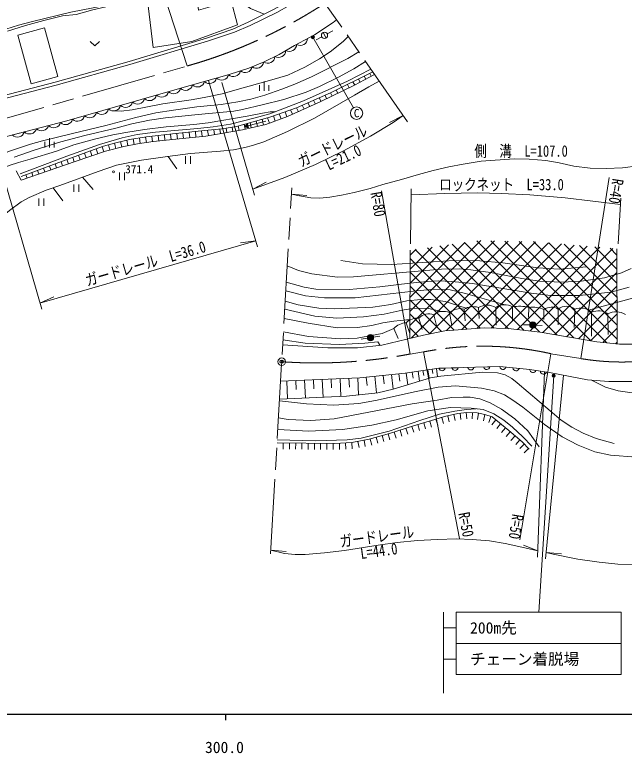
# Model space of a CAD drawing. Units: millimetres at full size, sheet at 1:1000; details may follow other scales. Extents: x 40000 to 680000, y 20000 to 380000.
# Drawn here: x 334218 to 431953, y 198715 to 317209 of the extents above; entities that cross this region are included whole.
import ezdxf
from ezdxf.enums import TextEntityAlignment as Align

# ---------------------------------------------------------------- set-up
doc = ezdxf.new("R2010")
doc.units = ezdxf.units.MM
doc.header["$LTSCALE"] = 1000
doc.header["$PDMODE"] = 32
doc.header["$PDSIZE"] = 500
doc.linetypes.add('CHAIN', pattern=[18.5, 12, -1.5, 3.5, -1.5])
for name, color, linetype, lineweight in [('M-BGD', 7, 'Continuous', 13), ('M-BMK', 2, 'CHAIN', 13), ('M-BMK-SRVR', 3, 'Continuous', 13), ('M-STR-HTXT', 7, 'Continuous', 13), ('M-STR-STRC', 7, 'Continuous', 13), ('M-TTL-BAND', 7, 'Continuous', 25)]:
    doc.layers.add(name, color=color, linetype=linetype, lineweight=lineweight)
doc.layers.add('M-OTRS', color=6, linetype='Continuous')
doc.styles.add('ＭＳ ゴシック', font='')
doc.styles.get('ＭＳ ゴシック').set_extended_font_data('MS Gothic')

msp = doc.modelspace()

# ---------------------------------------------------------------- hatches: boundary and pattern name
at = {"layer": 'M-BGD'}
for points in [[(371525, 299720), (371078, 299235), (371710, 299045)], [(416795, 267434, -1), (417794, 267390, -0.41421), (417273, 266912, -0.41421)], [(390770, 265306, -0.41421), (391179, 265884, -0.41421), (391756, 265475, -1)]]:
    msp.add_hatch(color=256, dxfattribs=at).paths.add_polyline_path(points)
h = msp.add_hatch(dxfattribs=at)
h.set_pattern_fill('USER', color=256, style=0, pattern_type=2)
h.set_pattern_definition([(45, (-0, -0), (-1122.532, 1122.532), []), (135, (-0, -0), (-1122.532, -1122.532), [])])
h.paths.add_polyline_path([(430780, 279656), (417549, 280806), (408762, 280978), (397650, 279457), (397594, 265287), (399777, 265824), (403178, 266499), (409526, 266953), (413342, 266848), (418493, 266298), (427539, 264702), (430801, 264387)])
at = {"layer": 'M-STR-HTXT'}
for points in [[(381944, 313360, -1), (382078, 313842, -0.41421), (382252, 313534, -0.41421)], [(420864, 259405, -0.41421), (420764, 259066, -0.41421), (420425, 259166, -1)]]:
    msp.add_hatch(color=256, dxfattribs=at).paths.add_polyline_path(points)

# ---------------------------------------------------------------- linework, layer by layer
at = {"layer": 'M-BGD'}
for p, q in [((383648, 314339), (384129, 313462)), ((384327, 314140), (385204, 314621)), ((383450, 313660), (382573, 313179)), ((390234, 307340), (390493, 306867)), ((391132, 307782), (391371, 307346)), ((373474, 304988), (373474, 305888)), ((374224, 304988), (374224, 306488)), ((374974, 304988), (374974, 305888)), ((387568, 306028), (387840, 305468)), ((388438, 306456), (388738, 305907)), ((389336, 306898), (389616, 306387)), ((384876, 304704), (385142, 304156)), ((385773, 305145), (386041, 304593)), ((386670, 305587), (386941, 305031)), ((382149, 303501), (382431, 302872)), ((383045, 303896), (383343, 303282)), ((383960, 304300), (384243, 303719)), ((379404, 302292), (379693, 301646)), ((380319, 302695), (380606, 302054)), ((381234, 303098), (381519, 302463)), ((375685, 300978), (375986, 300149)), ((376628, 301311), (376926, 300491)), ((377571, 301644), (377866, 300833)), ((378458, 301957), (378781, 301237)), ((371618, 299383), (374453, 300161)), ((371947, 299909), (372147, 299053)), ((372912, 300173), (373121, 299280)), ((373877, 300438), (374094, 299508)), ((374732, 300673), (375047, 299807)), ((365119, 298659), (365261, 297810)), ((366115, 298763), (366247, 297975)), ((367112, 298867), (367233, 298139)), ((368101, 299017), (368220, 298304)), ((369086, 299189), (369206, 298468)), ((370066, 299392), (370192, 298633)), ((370982, 299644), (371173, 298826)), ((371078, 299235), (371525, 299720)), ((371078, 299235), (371710, 299045)), ((371710, 299045), (371525, 299720)), ((333974, 297957), (334943, 298206)), ((354209, 297447), (354333, 296559)), ((355198, 297594), (355324, 296698)), ((356191, 297713), (356314, 296836)), ((357214, 297830), (357308, 296946)), ((358208, 297943), (358302, 297051)), ((359202, 298056), (359297, 297157)), ((360195, 298167), (360291, 297262)), ((361191, 298266), (361286, 297367)), ((362186, 298365), (362280, 297472)), ((363181, 298464), (363275, 297577)), ((364176, 298563), (364269, 297682)), ((339019, 295906), (339019, 296806)), ((339769, 295906), (339769, 297406)), ((340519, 295906), (340519, 296806)), ((349228, 296337), (349454, 295492)), ((350191, 296604), (350420, 295750)), ((351162, 296846), (351386, 296009)), ((352200, 297104), (352363, 296216)), ((353182, 297295), (353347, 296397)), ((346339, 295346), (346597, 294578)), ((347278, 295692), (347545, 294896)), ((348217, 296038), (348493, 295215)), ((342577, 293967), (342808, 293296)), ((343516, 294311), (343754, 293622)), ((344461, 294657), (344701, 293942)), ((345400, 295001), (345649, 294260)), ((360226, 292467), (358805, 294477)), ((361577, 294510), (361577, 293310)), ((362377, 294510), (362377, 293310)), ((339761, 292930), (339973, 292317)), ((340698, 293279), (340918, 292643)), ((341637, 293624), (341863, 292969)), ((334445, 292155), (335247, 290684)), ((336011, 291535), (336192, 291011)), ((336948, 291884), (337137, 291337)), ((337886, 292233), (338082, 291664)), ((338823, 292581), (339028, 291990)), ((351023, 291876), (351023, 290676)), ((351823, 291876), (351823, 290676)), ((346763, 289151), (345078, 291145)), ((341944, 287377), (340351, 289425)), ((343686, 289998), (343686, 288798)), ((344486, 289998), (344486, 288798)), ((338100, 287747), (338100, 286547)), ((338900, 287747), (338900, 286547)), ((430780, 279656), (430801, 264387)), ((397594, 265287), (397650, 279457)), ((408689, 268493), (408564, 270265)), ((411405, 267423), (411368, 270250)), ((414051, 268170), (414026, 270318)), ((416585, 268680), (416668, 270260)), ((401878, 267111), (401397, 269081)), ((404306, 267373), (403944, 269419)), ((406436, 268114), (406278, 269962)), ((419088, 268294), (419088, 269924)), ((421374, 267466), (421367, 269995)), ((423902, 267050), (424030, 269979)), ((426713, 269479), (426692, 265659)), ((429343, 269222), (429388, 265898)), ((399530, 266731), (399037, 268536)), ((395683, 265287), (395002, 266886)), ((396980, 267777), (397597, 266052)), ((416795, 267434), (415796, 267477)), ((417794, 267390), (418793, 267346)), ((391756, 265475), (392742, 265643)), ((390770, 265306), (389785, 265138)), ((410409, 260706), (409418, 260679)), ((412981, 260650), (411995, 260749)), ((395825, 259598), (395943, 258418)), ((397004, 259724), (397277, 257843)), ((397944, 259861), (398081, 258920)), ((398885, 259998), (399117, 258400)), ((399683, 260114), (399799, 259315)), ((400482, 260230), (400679, 258874)), ((401160, 260328), (401259, 259650)), ((401838, 260427), (402028, 259118)), ((403239, 260513), (402248, 260487)), ((405321, 260569), (404330, 260543)), ((407864, 260638), (406873, 260611)), ((415095, 260437), (414109, 260536)), ((417786, 260115), (416807, 260266)), ((419486, 259853), (418507, 260004)), ((377843, 258442), (377972, 255594)), ((379267, 258506), (379331, 257082)), ((380691, 258571), (380820, 255723)), ((382115, 258635), (382179, 257211)), ((383539, 258700), (383668, 255853)), ((384962, 258764), (385027, 257340)), ((386386, 258828), (386515, 255982)), ((387809, 258893), (387873, 257469)), ((389232, 258957), (389356, 256225)), ((390594, 259075), (390730, 257714)), ((391955, 259211), (392224, 256521)), ((393300, 259345), (393434, 258001)), ((394645, 259480), (394881, 257120)), ((402699, 252594), (402996, 251639)), ((403665, 252851), (403888, 251876)), ((404640, 253074), (404863, 252099)), ((405621, 253261), (405746, 252269)), ((406613, 253386), (406738, 252393)), ((407611, 253351), (407561, 252352)), ((408605, 253261), (408398, 252283)), ((409583, 253054), (409376, 252072)), ((410536, 252750), (410231, 251798)), ((398865, 251456), (399145, 250495)), ((399825, 251735), (400105, 250775)), ((400785, 252015), (401065, 251055)), ((401744, 252298), (402040, 251343)), ((411359, 252206), (410731, 251428)), ((412137, 251577), (411509, 250799)), ((395053, 250244), (395361, 249293)), ((396005, 250552), (396312, 249601)), ((396956, 250860), (397264, 249908)), ((397907, 251168), (398215, 250216)), ((412915, 250949), (412287, 250171)), ((413686, 250313), (413033, 249556)), ((390232, 248933), (390419, 247951)), ((391211, 249135), (391481, 248172)), ((392173, 249405), (392443, 248442)), ((393136, 249675), (393406, 248712)), ((394099, 249945), (394369, 248982)), ((414443, 249659), (413789, 248902)), ((415200, 249005), (414546, 248249)), ((377270, 248505), (377262, 247505)), ((378270, 248497), (378262, 247497)), ((379270, 248488), (379262, 247488)), ((380270, 248480), (380262, 247480)), ((381270, 248472), (381262, 247472)), ((382270, 248464), (382262, 247464)), ((383270, 248456), (383262, 247456)), ((384270, 248447), (384262, 247447)), ((385270, 248439), (385261, 247439)), ((386269, 248469), (386314, 247470)), ((387268, 248514), (387313, 247515)), ((388267, 248559), (388312, 247560)), ((389249, 248746), (389437, 247763)), ((415925, 248319), (415205, 247626)), ((416619, 247598), (415898, 246905))]:
    msp.add_line(p, q, dxfattribs=at)
for points in [[(320404, 301091), (340699, 306377), (352549, 309707), (364975, 313458), (369164, 314907), (371670, 316032), (375828, 318083), (382129, 321695)], [(320507, 300601), (340830, 305895), (352689, 309227), (365129, 312982), (369434, 314418), (371983, 315503), (376246, 317599), (382503, 321156)], [(332788, 314921), (334809, 315533), (337040, 316134), (343190, 317612), (346764, 318345), (354172, 319796), (357458, 320463), (360336, 320908), (361682, 321050), (363286, 321131), (365070, 321092), (366944, 320966), (368568, 320671), (370847, 320128), (372655, 319774), (373714, 319680), (374882, 319673), (376126, 319789), (377504, 320133), (378590, 320471), (380117, 321197), (381810, 322153)], [(333032, 314563), (335942, 315501), (338895, 316295), (341879, 317039), (344085, 317249), (346725, 317989), (348836, 318503), (350795, 318846), (352934, 319376), (355619, 319882), (357450, 320256), (359550, 320553), (361400, 320821), (362559, 321032), (363734, 321224), (364925, 321235), (366177, 321081), (368037, 320504), (369663, 319841), (370960, 318963), (372000, 318201), (374220, 317290)], [(385824, 316382), (385266, 315994), (382283, 314000), (379052, 312265), (376609, 310856), (374188, 309634), (371735, 308628), (368618, 307611), (360269, 305251), (342541, 300166), (331888, 297418)], [(346330, 312932), (347080, 312232), (347830, 312932)], [(350132, 301779), (351271, 301731), (353046, 301947), (357953, 302902), (362500, 303553), (364581, 303912), (367487, 304499), (369492, 305094), (375431, 306783), (377985, 307516), (380740, 308809), (383077, 310143), (384787, 311281), (386869, 312930), (387687, 313704)], [(327835, 293758), (328804, 293790), (330168, 294080), (333509, 295393), (336720, 296450), (338644, 296964), (343243, 298109), (348817, 299432), (353623, 300730), (356844, 301458), (359690, 301913), (363402, 302435), (367330, 302807), (369990, 303247), (372097, 303648), (374342, 304298), (377062, 305263), (379130, 306078), (381779, 307267), (387627, 310168), (389395, 311250)], [(334124, 294384), (337323, 295496), (341610, 296810), (345461, 297810), (350407, 298996), (353003, 299730), (355825, 300321), (358378, 300692), (363632, 301220), (369326, 301766), (370743, 301982), (373882, 302735), (377347, 303606), (380924, 304803), (383099, 305710), (386139, 307176), (388579, 308541), (390448, 309736)], [(335065, 291698), (342591, 294523), (347805, 296407), (351454, 297443), (353833, 297971), (356780, 298358), (363578, 298973), (366039, 299239), (368798, 299679), (372765, 300674), (375110, 301314), (380499, 303379), (387573, 306557), (391332, 308466)], [(335247, 290684), (343878, 293665), (348789, 295314), (351712, 296096), (353903, 296499), (356436, 296853), (361137, 297352), (364876, 297746), (370733, 298723), (374455, 299592), (377944, 300862), (383324, 303272), (388704, 305888), (391906, 307639)], [(335255, 291254), (340873, 293344), (345776, 295139), (348425, 296114), (350194, 296605), (352642, 297214), (355359, 297618), (360004, 298148), (364722, 298617), (367433, 298900), (369751, 299306), (375136, 300784), (379400, 302290), (384863, 304697), (391635, 308029)], [(331596, 284416), (333370, 285809), (335236, 287167), (336524, 287871), (339278, 289045), (341424, 289804), (347589, 292066), (350539, 293063), (354517, 293904), (358709, 294465), (362389, 294930), (367233, 295306), (369303, 295558), (371099, 295898), (372353, 296255), (374139, 296837), (377979, 298460), (382294, 300626), (388677, 304326), (390981, 305621), (392675, 306534)], [(317914, 281561), (321170, 284279), (323698, 286453), (326093, 288484), (328195, 289980), (330649, 291584), (332203, 292531), (333300, 293026), (334798, 293519), (336704, 294015), (340919, 295303), (343709, 296327), (346976, 297238), (349958, 297949), (352003, 298315), (355000, 298811), (358473, 299238), (362937, 299594), (365249, 299849), (371462, 300916), (373941, 301413), (375155, 301634), (375941, 301632)], [(377185, 264273), (384407, 263772), (389204, 263772), (393070, 264173), (399777, 265824), (403178, 266499), (409526, 266953), (413342, 266848), (418493, 266298), (427539, 264702), (431176, 264351), (434412, 264351), (437088, 264579), (440058, 265069), (443767, 266362), (449536, 269029), (456055, 273004), (461391, 276796), (467207, 280889), (472265, 284118), (476411, 285738), (483221, 287199), (488051, 288119)], [(487128, 280220), (484638, 279763), (482214, 279105), (478694, 277876), (476621, 277016), (474845, 276204), (471104, 274359), (467508, 272231), (461819, 268568), (457143, 266063), (450511, 262682), (447563, 261381), (444768, 260315), (439235, 258851), (435889, 258358), (429501, 258358), (426074, 258653), (420239, 259737), (416807, 260266), (411995, 260749), (402248, 260487), (396823, 259698), (389566, 258972), (376844, 258397)], [(386499, 277802), (389976, 277268), (394708, 277160), (404605, 277780), (408813, 277730), (412479, 277386), (418098, 276603), (421540, 276404), (425962, 276774)], [(377920, 276945), (379743, 276183), (381867, 275641), (385952, 275108), (388540, 275157), (399477, 276147), (402625, 276410), (405473, 276457), (407353, 276264), (410486, 275857), (415549, 274875), (418341, 274454), (421892, 274306), (425075, 274470), (428783, 274998), (431535, 275781), (433070, 276485)], [(377766, 274280), (380612, 273500), (382491, 273203), (387832, 273150), (392785, 273527), (397565, 274136), (400400, 274392), (402132, 274497), (404304, 274429), (407605, 274067), (417041, 272512), (420112, 272170), (424765, 272170), (429798, 272713), (432749, 273511)], [(377687, 272925), (380836, 272116), (383877, 271781), (388799, 271781), (398178, 272840), (401487, 273190), (404042, 273046), (406518, 272483), (412880, 270670)], [(426222, 269833), (433494, 271772), (437347, 273335)], [(377591, 271261), (379679, 270691), (382959, 270107), (385454, 270023), (391636, 270309), (394551, 270720), (397070, 271313), (399385, 271533), (400947, 271533), (403239, 271180), (406588, 270123)], [(377515, 269958), (382315, 268833), (385866, 268523), (390119, 268757), (393478, 269161), (396331, 269812), (398381, 270114), (400643, 270059), (402625, 269593)], [(377430, 268495), (381257, 267702), (385936, 266958), (389180, 267020), (391466, 267330), (393242, 267761), (394981, 268028), (397053, 268246), (397584, 268235)], [(426716, 258597), (428926, 257462), (431002, 256892), (433604, 256503), (438649, 256645), (441251, 256856), (444454, 257648), (447025, 258552), (449946, 259806), (453161, 261601), (456864, 263874), (458783, 265350), (460635, 267053), (461647, 268476)], [(377303, 266317), (381296, 265564), (386452, 265222), (389122, 265301), (393113, 266079), (395002, 266886)], [(377231, 265070), (380786, 264491), (386298, 264296), (390366, 264490), (392454, 264730), (392805, 264146)], [(402566, 259204), (409230, 259869), (411650, 259773), (412865, 259425), (413938, 258841), (414798, 258131), (421839, 252145), (423546, 251049), (425347, 250070), (427438, 249200), (430317, 248426)], [(392457, 256545), (394920, 257129), (400896, 258939), (402566, 259204)], [(433851, 246231), (429756, 246557), (427258, 247054), (424542, 248138), (422019, 249461), (419156, 251459), (415688, 254265), (414088, 255392), (412780, 256210), (411075, 256857), (409074, 257314), (404918, 257644), (402119, 257462), (398562, 256776), (392071, 255296), (389399, 254830), (385384, 254564), (381015, 254802), (376660, 255235)], [(376678, 255535), (387396, 256022), (392457, 256545)], [(418331, 247877), (416471, 250432), (414397, 252354), (412293, 253942), (410440, 254935), (408792, 255571), (407226, 255874), (406104, 255874), (404258, 255779), (401982, 255371), (397937, 254790), (385459, 252360), (381710, 252131), (378085, 252262), (376503, 252528)], [(376299, 249015), (382454, 248850), (387500, 248995), (389754, 249250), (394277, 250411), (399202, 252130), (402326, 253097), (404763, 253626), (406635, 253868), (408193, 253971)], [(376395, 250660), (381370, 250419), (386751, 250668), (391458, 251373), (395376, 252212), (400454, 253659), (404079, 254177), (407389, 254058), (409335, 253848), (411069, 253184), (412665, 252141), (414050, 251029), (415701, 249484), (417162, 247967)], [(376270, 248513), (385554, 248437), (388275, 248560), (391050, 249090), (394318, 250006), (398182, 251256), (401575, 252245), (403153, 252734), (405262, 253216), (406698, 253397), (408356, 253314), (409595, 253052), (410783, 252671), (413446, 250520), (415584, 248674), (416708, 247505)]]:
    msp.add_lwpolyline(points, dxfattribs=at)
for points in [[(356420, 311956), (355594, 318635), (361463, 319576), (361627, 318553), (363562, 318863), (363707, 317959), (368899, 319456), (369916, 315586), (362616, 312944)], [(336842, 306117), (334714, 313957), (338986, 315117), (341114, 307277)]]:
    msp.add_lwpolyline(points, close=True, dxfattribs=at)
for centre, radius in [((383889, 313900), 500), ((350039, 291997), 150), ((417294, 267412), 500), ((391263, 265391), 500)]:
    msp.add_circle(centre, radius, dxfattribs=at)
for centre, radius, start, end in [((380022, 313454), 1160, 238.72269, 357.75231), ((378259, 312480), 1160, 240.08783, 359.12487), ((374770, 310589), 1160, 237.15396, 356.19113), ((376522, 311509), 1160, 239.22103, 358.28653), ((372992, 309780), 1160, 232.78162, 351.81124), ((369272, 308446), 1160, 228.41425, 347.44833), ((371153, 309079), 1159, 229.79434, 348.88042), ((365455, 307329), 1160, 226.27013, 345.29975), ((367379, 307873), 1160, 226.27013, 345.29975), ((361605, 306241), 1160, 226.27013, 345.29975), ((363530, 306785), 1160, 226.27013, 345.29975), ((357757, 305143), 1160, 226.48936, 345.51898), ((359680, 305693), 1160, 226.42841, 345.45818), ((353912, 304040), 1160, 226.48936, 345.51898), ((355834, 304591), 1160, 226.48936, 345.51898), ((350067, 302937), 1160, 226.48936, 345.51898), ((351989, 303489), 1160, 226.48936, 345.51898), ((344299, 301283), 1160, 226.48936, 345.51898), ((346222, 301834), 1160, 226.48936, 345.51898), ((348144, 302386), 1160, 226.48936, 345.51898), ((340455, 300236), 1160, 224.94842, 343.97805), ((342381, 300746), 1160, 225.71266, 344.75121), ((336582, 299237), 1160, 224.94842, 343.97805), ((338519, 299737), 1160, 224.94842, 343.97805), ((334646, 298738), 1160, 224.94842, 343.97805), ((407771, 267469), 2906, 73.98258, 120.91227), ((409959, 267687), 2924, 61.19234, 118.29738), ((412750, 268206), 2467, 58.86295, 124.08126), ((415214, 264280), 6153, 76.33785, 101.13145), ((417296, 265895), 4409, 66.02823, 98.20047), ((420285, 268121), 2164, 59.97512, 123.57712), ((422689, 268266), 2176, 51.93021, 127.39366), ((400607, 267120), 2114, 68.05696, 137.97139), ((402961, 267058), 2557, 67.39219, 127.71527), ((405602, 267582), 2474, 74.15423, 132.05618), ((424971, 267579), 2578, 47.48437, 111.38574), ((427789, 266905), 2790, 56.1361, 112.68634), ((430662, 266561), 2969, 59.81915, 116.37513), ((398804, 265999), 2547, 84.74098, 135.7287), ((397064, 264948), 2830, 91.70874, 136.7824), ((409911, 260791), 505, 192.71071, 350.3689), ((412498, 260797), 505, 185.43711, 343.0953), ((402741, 260598), 505, 192.71071, 350.3689), ((404823, 260654), 505, 192.71071, 350.3689), ((407366, 260722), 505, 192.71071, 350.3689), ((414612, 260584), 505, 185.43711, 343.0953), ((417311, 260287), 505, 182.4175, 340.07569), ((419012, 260025), 505, 182.4175, 340.07569)]:
    msp.add_arc(centre, radius, start, end, dxfattribs=at)
at = {"layer": 'M-BMK'}
for p, q in [((397213, 300011), (366893, 343596)), ((327324, 299012), (361881, 308991)), ((375238, 230732), (378646, 289449)), ((397600, 262771), (399765, 263112)), ((420197, 262827), (425014, 262035))]:
    msp.add_line(p, q, dxfattribs=at)
for centre, radius, start, end in [((340086, 385965), 80000, 285.80969, 303.25646), ((431599, 301489), 40000, 260.5237, 304.9553), ((409296, 214029), 50000, 77.40769, 100.98925), ((382554, 341343), 80000, 266.03781, 280.841)]:
    msp.add_arc(centre, radius, start, end, dxfattribs=at)
at = {"layer": 'M-BMK-SRVR'}
msp.add_circle((377026, 261535), 600, dxfattribs=at)
at = {"layer": 'M-OTRS'}
msp.add_point((377026, 261535), dxfattribs=at)
at = {"layer": 'M-STR-HTXT'}
for p, q in [((353541, 334819), (361881, 308991)), ((382011, 313601), (388533, 302289)), ((365267, 306664), (373156, 279980)), ((372670, 288253), (367397, 306341)), ((396490, 301051), (394299, 299943)), ((330992, 296091), (338531, 269982)), ((372390, 289215), (374558, 290368)), ((425014, 262035), (429531, 291100)), ((397678, 280465), (397774, 289293)), ((378587, 288426), (381034, 288230)), ((397600, 262771), (393050, 288944)), ((430975, 280434), (431413, 287766)), ((338254, 270943), (372872, 280939)), ((372872, 280939), (370442, 280593)), ((338254, 270943), (340495, 271945)), ((399765, 263112), (405551, 233179)), ((415207, 232938), (420197, 262827)), ((419188, 259899), (418068, 230197)), ((420645, 259285), (418235, 221331)), ((422191, 259374), (419330, 229917)), ((375271, 231307), (377715, 231071)), ((418107, 231213), (415808, 232075)), ((419428, 230919), (421875, 230725))]:
    msp.add_line(p, q, dxfattribs=at)
for points in [[(372390, 289215), (377508, 291077), (382438, 293173), (386961, 295374), (391265, 297734), (394899, 299944), (396490, 301051)], [(434174, 292970), (431653, 292641), (429043, 292552), (426506, 292605), (423883, 292913), (421495, 293463), (419389, 293847), (416725, 294016), (414317, 294068), (409034, 293738), (406142, 293248), (403825, 292787), (401325, 292218), (398956, 291575), (396232, 290776), (393241, 289957), (391196, 289352), (388652, 288670), (386615, 288271), (384738, 287932), (383160, 287802), (381679, 287824), (379873, 288139), (378587, 288426)], [(397763, 288292), (403199, 288513), (408401, 288649), (412276, 288555), (416791, 288333), (422466, 287829), (431353, 286766)], [(419428, 230919), (420554, 230669), (424511, 229877), (427958, 229347), (430905, 229046), (434732, 228919), (438244, 228954), (442829, 229382), (446377, 229877), (450654, 230891), (454670, 232129), (458293, 233512), (461424, 234898), (465292, 236922), (468524, 238905), (472358, 241227)], [(375271, 231307), (377456, 230782), (379206, 230612), (380770, 230620), (383890, 230847), (387090, 231254), (392482, 232089), (395559, 232507), (398824, 232847), (401990, 233011), (405076, 233122), (407552, 233023), (410364, 232800), (412856, 232393), (415514, 231790), (418107, 231213)]]:
    msp.add_lwpolyline(points, dxfattribs=at)
for centre in [(382011, 313601), (420645, 259285)]:
    msp.add_circle(centre, 250, dxfattribs=at)
at = {"layer": 'M-STR-STRC'}
for p, q in [((402985, 208331), (402985, 221331)), ((404985, 221331), (431485, 221331)), ((404985, 211331), (404985, 221331)), ((431485, 211331), (431485, 221331)), ((405000, 218831), (402985, 218831)), ((404985, 216331), (431485, 216331)), ((405000, 213831), (402985, 213831)), ((404985, 211331), (431485, 211331))]:
    msp.add_line(p, q, dxfattribs=at)
msp.add_circle((389033, 301423), 1000, dxfattribs=at)
at = {"layer": 'M-TTL-BAND'}
for p, q in [((40000, 205000), (579000, 205000)), ((368000, 205000), (368000, 204000))]:
    msp.add_line(p, q, dxfattribs=at)

# ---------------------------------------------------------------- texts
at = {"layer": 'M-BGD', "style": 'ＭＳ ゴシック'}
msp.add_text('371.4', height=1320, dxfattribs=at).set_placement((351930, 292427), align=Align.MIDDLE_LEFT)
at = {"layer": 'M-STR-HTXT', "style": 'ＭＳ ゴシック', "width": 0.8}
for s, rotation, p in [('ガードレール', 25.946, (385808, 294855)), ('ガードレール\u3000L=36.0', 16.106, (355577, 275891)), ('ガードレール', 7.749, (392489, 232038))]:
    msp.add_text(s, height=1833, rotation=rotation, dxfattribs=at).set_placement(p, align=Align.BOTTOM_CENTER)
for s, rotation, p in [('L=21.0', 25.946, (386497, 295148)), ('L=44.0', 7.749, (392482, 232089))]:
    msp.add_text(s, height=1833, rotation=rotation, dxfattribs=at).set_placement(p, align=Align.TOP_CENTER)
for s, p in [('側\u3000溝\u3000L=107.0', (415418, 293884)), ('ロックネット\u3000L=33.0', (412276, 288503))]:
    msp.add_text(s, height=1833, dxfattribs=at).set_placement(p, align=Align.BOTTOM_CENTER)
msp.add_text('R=40', height=1833, rotation=261.166, dxfattribs=at).set_placement((429531, 291100), align=Align.BOTTOM_LEFT)
msp.add_text('R=80', height=1833, rotation=279.863, dxfattribs=at).set_placement((393050, 288944), align=Align.TOP_LEFT)
msp.add_text('R=50', height=1833, rotation=280.941, dxfattribs=at).set_placement((405551, 233179), align=Align.BOTTOM_RIGHT)
msp.add_text('R=50', height=1833, rotation=260.523, dxfattribs=at).set_placement((415207, 232938), align=Align.TOP_RIGHT)
at = {"layer": 'M-STR-STRC', "style": 'ＭＳ ゴシック'}
msp.add_text('C', height=1320, dxfattribs=at).set_placement((389033, 301423), align=Align.MIDDLE_CENTER)
for s, p in [('200m先', (407237, 218831)), ('チェーン着脱場', (407237, 213831))]:
    msp.add_text(s, height=1833, dxfattribs=at).set_placement(p, align=Align.MIDDLE_LEFT)
at = {"layer": 'M-TTL-BAND', "style": 'ＭＳ ゴシック'}
msp.add_text('300.0', height=1833, dxfattribs=at).set_placement((367844, 198195), align=Align.BOTTOM_CENTER)

doc.saveas('drawing.dxf')
